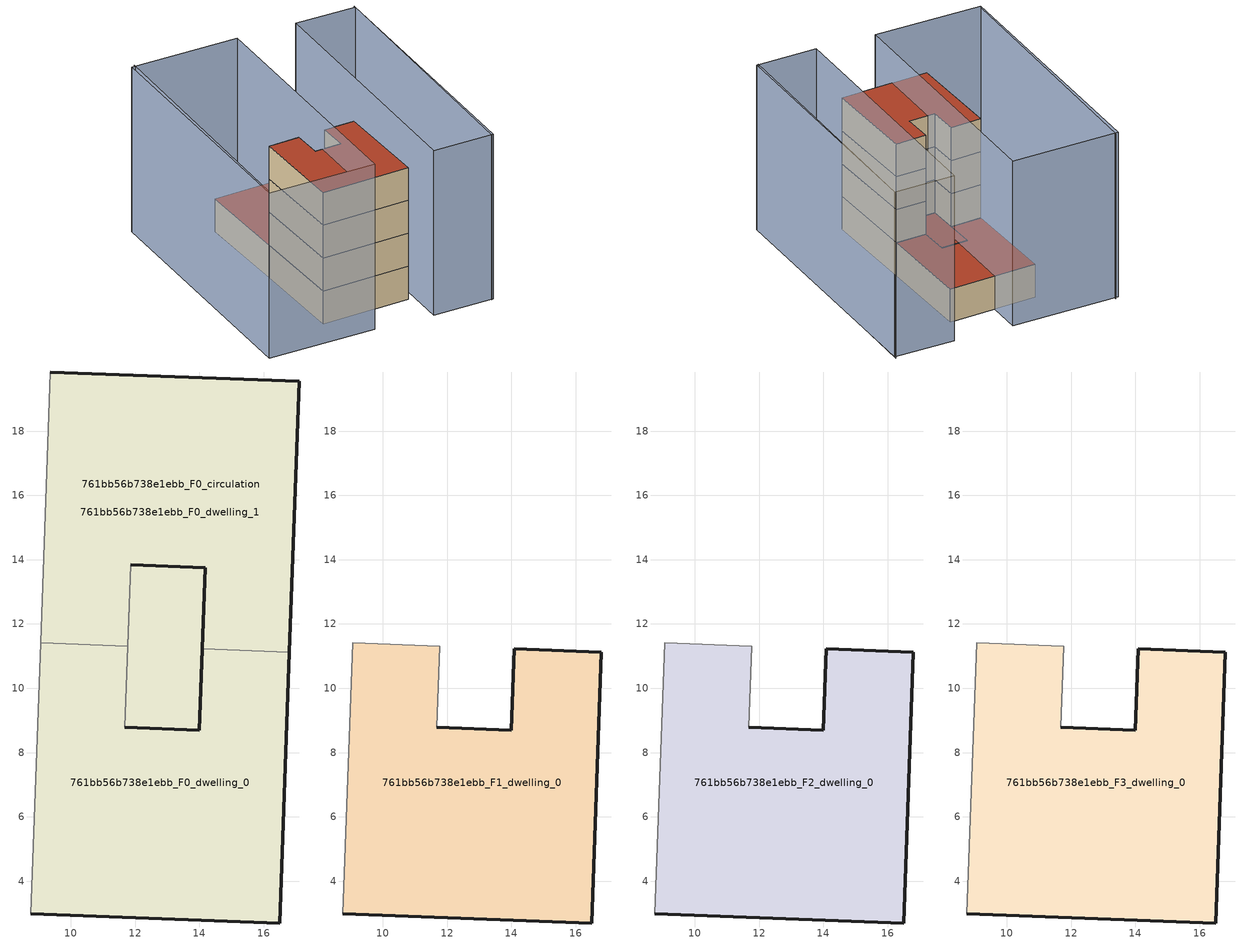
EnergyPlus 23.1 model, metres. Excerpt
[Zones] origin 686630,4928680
761bb56b738e1ebb_F0_dwelling_0
 floor ground (EU_floor_Construction): 16.8,11.13 16.49,2.7 8.75,2.98 9.06,11.41 11.77,11.31 11.68,8.78 14,8.7 14.09,11.23 z0; 14.19,13.75 14.09,11.23 14,8.7 11.68,8.78 11.86,13.84 z0
 wall outside (EU_wall_Construction): 14.09,11.23 14,8.7 11.68,8.78 / 8.75,2.98 16.49,2.7 16.8,11.13 z0:3
 wall adiabatic (EU_wall_Construction): 11.68,8.78 11.77,11.31 / 9.06,11.41 8.75,2.98 z0:3
 wall to 761bb56b738e1ebb_F0_dwelling_1 (EU_wall_Construction): 16.8,11.13 14.09,11.23 / 11.77,11.31 9.06,11.41 z0:3
 roof outside (EU_floor_Construction): 14,8.7 14.09,11.23 14.19,13.75 11.86,13.84 11.68,8.78 z3
761bb56b738e1ebb_F0_dwelling_1
 floor ground (EU_floor_Construction): 14.19,13.75 14.09,11.23 14,8.7 11.68,8.78 11.77,11.31 11.86,13.84 z0; 17.11,19.56 16.8,11.13 14.09,11.23 14.19,13.75 11.86,13.84 11.77,11.31 9.06,11.41 9.37,19.84 z0
 wall outside (EU_wall_Construction): 11.86,13.84 14.19,13.75 14.09,11.23 / 16.8,11.13 17.11,19.56 9.37,19.84 z0:3
 wall adiabatic (EU_wall_Construction): 9.37,19.84 9.06,11.41 / 11.77,11.31 11.86,13.84 z0:3
 roof outside (EU_roof_Construction): 16.8,11.13 17.11,19.56 9.37,19.84 9.06,11.41 11.77,11.31 11.86,13.84 14.19,13.75 14.09,11.23 z3; 14,8.7 14.09,11.23 14.19,13.75 11.86,13.84 11.77,11.31 11.68,8.78 z3
761bb56b738e1ebb_F0_circulation
 floor ground (EU_floor_Construction): 16.8,11.13 16.49,2.7 8.75,2.98 9.06,11.41 11.77,11.31 11.68,8.78 14,8.7 14.09,11.23 z0; 14.19,13.75 14.09,11.23 14,8.7 11.68,8.78 11.86,13.84 z0; 17.11,19.56 16.8,11.13 14.09,11.23 14.19,13.75 11.86,13.84 11.77,11.31 9.06,11.41 9.37,19.84 z0
 wall outside (EU_wall_Construction): 11.68,8.78 14,8.7 14.19,13.75 11.86,13.84 z0:3
 wall adiabatic (EU_wall_Construction): 11.86,13.84 11.68,8.78 z0:3
 roof outside (EU_roof_Construction): 14,8.7 14.09,11.23 14.19,13.75 11.86,13.84 11.68,8.78 z3; 16.49,2.7 16.8,11.13 14.09,11.23 14,8.7 11.68,8.78 11.77,11.31 9.06,11.41 8.75,2.98 z3; 16.8,11.13 17.11,19.56 9.37,19.84 9.06,11.41 11.77,11.31 11.86,13.84 14.19,13.75 14.09,11.23 z3
761bb56b738e1ebb_F1_dwelling_0
 floor to 761bb56b738e1ebb_F0_dwelling_0 (EU_floor_Construction): 16.8,11.13 16.49,2.7 8.75,2.98 9.06,11.41 11.77,11.31 11.68,8.78 14,8.7 14.09,11.23 z3
 wall outside (EU_wall_Construction): 8.75,2.98 16.49,2.7 16.8,11.13 14.09,11.23 14,8.7 11.68,8.78 z3:6
 wall adiabatic (EU_wall_Construction): 11.68,8.78 11.77,11.31 9.06,11.41 8.75,2.98 z3:6
761bb56b738e1ebb_F2_dwelling_0
 floor to 761bb56b738e1ebb_F1_dwelling_0 (EU_floor_Construction): 16.8,11.13 16.49,2.7 8.75,2.98 9.06,11.41 11.77,11.31 11.68,8.78 14,8.7 14.09,11.23 z6
 wall outside (EU_wall_Construction): 8.75,2.98 16.49,2.7 16.8,11.13 14.09,11.23 14,8.7 11.68,8.78 z6:9
 wall adiabatic (EU_wall_Construction): 11.68,8.78 11.77,11.31 9.06,11.41 8.75,2.98 z6:9
761bb56b738e1ebb_F3_dwelling_0
 floor to 761bb56b738e1ebb_F2_dwelling_0 (EU_floor_Construction): 16.8,11.13 16.49,2.7 8.75,2.98 9.06,11.41 11.77,11.31 11.68,8.78 14,8.7 14.09,11.23 z9
 wall outside (EU_wall_Construction): 8.75,2.98 16.49,2.7 16.8,11.13 14.09,11.23 14,8.7 11.68,8.78 z9:12
 wall adiabatic (EU_wall_Construction): 11.68,8.78 11.77,11.31 9.06,11.41 8.75,2.98 z9:12
 roof outside (EU_roof_Construction): 16.49,2.7 16.8,11.13 14.09,11.23 14,8.7 11.68,8.78 11.77,11.31 9.06,11.41 8.75,2.98 z12
shading: 21.98,-0.93 23.76,22.01 / 4.13,23.47 2.46,1.14 / 23.74,21.79 22.15,-0.87 / 22.15,-0.87 16.82,-0.49 / 16.82,-0.49 18.41,22.17 / 18.41,22.17 23.74,21.79 / 2.29,0.82 3.84,23.33 / 3.84,23.33 13.28,22.69 / 13.28,22.69 11.74,0.17 / 11.74,0.17 2.29,0.82 z0:15
[Building]
EU S2 Campaign: North Axis=0; Terrain=City; Solar Distribution=FullExterior
[Site:Location]
Bologna: Latitude=44.5; Longitude=11.25; Time Zone=1; Elevation=37
[SizingPeriod:WeatherFileDays]
AnnualSizingPeriod: Begin Month=1; Begin Day of Month=1; End Month=12; End Day of Month=31; Day of Week for Start Day=Monday; Use Weather File Daylight Saving Period=No; Use Weather File Rain and Snow Indicators=No
[MATERIAL]
EU_InternalMass_Material: Roughness=MediumRough; Thickness=0.1; Conductivity=1; Density=1800; Specific Heat=900; Thermal Absorptance=0.9; Solar Absorptance=0.7; Visible Absorptance=0.7
[MATERIAL:NOMASS] Roughness=MediumRough; Thermal Absorptance=0.9; Solar Absorptance=0.7; Visible Absorptance=0.7
Name | Thermal Resistance
EU_wall_NoMass | 0.937881
EU_roof_NoMass | 0.548572
EU_floor_NoMass | 0.71348
[CONSTRUCTION]
EU_wall_Construction: EU_wall_NoMass
EU_roof_Construction: EU_roof_NoMass
EU_floor_Construction: EU_floor_NoMass
EU_InternalMass_Construction: EU_InternalMass_Material
[ZONE] Type=1; Multiplier=1; Ceiling Height=autocalculate; Floor Area=autocalculate; Part of Total Floor Area=Yes
Name | Volume
761bb56b738e1ebb_F0_dwelling_0 | 213.809
761bb56b738e1ebb_F1_dwelling_0; 761bb56b738e1ebb_F2_dwelling_0; 761bb56b738e1ebb_F3_dwelling_0 | 178.501
761bb56b738e1ebb_F0_dwelling_1 | 213.811
761bb56b738e1ebb_F0_circulation | 392.312
[INTERNALMASS] Construction=EU_InternalMass_Construction
Name | Zone or ZoneList | Surface Area
761bb56b738e1ebb_F0_dwelling_0_EU_InternalMass | 761bb56b738e1ebb_F0_dwelling_0 | 59.5008
761bb56b738e1ebb_F0_dwelling_1_EU_InternalMass | 761bb56b738e1ebb_F0_dwelling_1 | 59.5008
761bb56b738e1ebb_F1_dwelling_0_EU_InternalMass | 761bb56b738e1ebb_F1_dwelling_0 | 130.527
761bb56b738e1ebb_F2_dwelling_0_EU_InternalMass | 761bb56b738e1ebb_F2_dwelling_0 | 130.527
761bb56b738e1ebb_F3_dwelling_0_EU_InternalMass | 761bb56b738e1ebb_F3_dwelling_0 | 130.527
[OTHEREQUIPMENT] Fuel Type=Electricity; Design Level Calculation Method=Watts/Area; Power per Zone Floor Area=1; Fraction Latent=0; Fraction Radiant=0; Fraction Lost=0; Carbon Dioxide Generation Rate=0; EndUse Subcategory=EU_Step8_InternalGains
Name | Zone or ZoneList or Space or SpaceList | Schedule
EU_Step8_InternalGain_761bb56b738e1ebb_F0_dwelling_0_f000 | 761bb56b738e1ebb_F0_dwelling_0 | EU_Step8_GainSchedule_761bb56b738e1ebb_F0_dwelling_0_f000
EU_Step8_InternalGain_761bb56b738e1ebb_F0_dwelling_1_f000 | 761bb56b738e1ebb_F0_dwelling_1 | EU_Step8_GainSchedule_761bb56b738e1ebb_F0_dwelling_1_f000
EU_Step8_InternalGain_761bb56b738e1ebb_F1_dwelling_0_f000 | 761bb56b738e1ebb_F1_dwelling_0 | EU_Step8_GainSchedule_761bb56b738e1ebb_F1_dwelling_0_f000
EU_Step8_InternalGain_761bb56b738e1ebb_F2_dwelling_0_f000 | 761bb56b738e1ebb_F2_dwelling_0 | EU_Step8_GainSchedule_761bb56b738e1ebb_F2_dwelling_0_f000
EU_Step8_InternalGain_761bb56b738e1ebb_F3_dwelling_0_f000 | 761bb56b738e1ebb_F3_dwelling_0 | EU_Step8_GainSchedule_761bb56b738e1ebb_F3_dwelling_0_f000
[ZONEINFILTRATION:DESIGNFLOWRATE]
EU_Circulation_Infiltration_761bb56b738e1ebb_F0_circulation: Zone or ZoneList or Space or SpaceList=761bb56b738e1ebb_F0_circulation; Schedule=EU_AlwaysOn; Design Flow Rate Calculation Method=Flow/Area; Flow Rate per Floor Area=0.0005; Constant Term Coefficient=1; Temperature Term Coefficient=0; Velocity Term Coefficient=0; Velocity Squared Term Coefficient=0
[ZONEVENTILATION:DESIGNFLOWRATE] Schedule=EU_AlwaysOn; Design Flow Rate Calculation Method=AirChanges/Hour; Air Changes per Hour=0.687892; Ventilation Type=Natural; Fan Pressure Rise=0; Fan Total Efficiency=1; Constant Term Coefficient=1; Temperature Term Coefficient=0; Velocity Term Coefficient=0; Velocity Squared Term Coefficient=0; Minimum Indoor Temperature=-100; Maximum Indoor Temperature=100; Delta Temperature=-100; Minimum Outdoor Temperature=-100; Maximum Outdoor Temperature=100; Maximum Wind Speed=40
Name | Zone or ZoneList or Space or SpaceList
EU_ConstantAir_761bb56b738e1ebb_F0_dwelling_0 | 761bb56b738e1ebb_F0_dwelling_0
EU_ConstantAir_761bb56b738e1ebb_F0_dwelling_1 | 761bb56b738e1ebb_F0_dwelling_1
EU_ConstantAir_761bb56b738e1ebb_F1_dwelling_0 | 761bb56b738e1ebb_F1_dwelling_0
EU_ConstantAir_761bb56b738e1ebb_F2_dwelling_0 | 761bb56b738e1ebb_F2_dwelling_0
EU_ConstantAir_761bb56b738e1ebb_F3_dwelling_0 | 761bb56b738e1ebb_F3_dwelling_0
[HVACTEMPLATE:THERMOSTAT] Constant Heating Setpoint=20; Constant Cooling Setpoint=50
EU_HeatOnly_761bb56b738e1ebb_F0_dwelling_0; EU_HeatOnly_761bb56b738e1ebb_F0_dwelling_1; EU_HeatOnly_761bb56b738e1ebb_F1_dwelling_0; EU_HeatOnly_761bb56b738e1ebb_F2_dwelling_0; EU_HeatOnly_761bb56b738e1ebb_F3_dwelling_0
[HVACTEMPLATE:ZONE:IDEALLOADSAIRSYSTEM] System Availability Schedule=EU_AlwaysOn; Maximum Heating Supply Air Temperature=50; Minimum Cooling Supply Air Temperature=13; Maximum Heating Supply Air Humidity Ratio=0.0156; Minimum Cooling Supply Air Humidity Ratio=0.0077; Heating Limit=NoLimit; Cooling Limit=NoLimit; Heating Availability Schedule=EU_AlwaysOn; Cooling Availability Schedule=EU_CoolingOff; Dehumidification Control Type=ConstantSensibleHeatRatio; Cooling Sensible Heat Ratio=0.7; Dehumidification Setpoint=60; Humidification Control Type=None; Humidification Setpoint=30; Outdoor Air Method=None; Outdoor Air Flow Rate per Person=0.00944; Outdoor Air Flow Rate per Zone Floor Area=0; Outdoor Air Flow Rate per Zone=0; Demand Controlled Ventilation Type=None; Outdoor Air Economizer Type=NoEconomizer; Heat Recovery Type=None; Sensible Heat Recovery Effectiveness=0.7; Latent Heat Recovery Effectiveness=0.65
Name | Template Thermostat
761bb56b738e1ebb_F0_dwelling_0 | EU_HeatOnly_761bb56b738e1ebb_F0_dwelling_0
761bb56b738e1ebb_F0_dwelling_1 | EU_HeatOnly_761bb56b738e1ebb_F0_dwelling_1
761bb56b738e1ebb_F1_dwelling_0 | EU_HeatOnly_761bb56b738e1ebb_F1_dwelling_0
761bb56b738e1ebb_F2_dwelling_0 | EU_HeatOnly_761bb56b738e1ebb_F2_dwelling_0
761bb56b738e1ebb_F3_dwelling_0 | EU_HeatOnly_761bb56b738e1ebb_F3_dwelling_0
[SIZING:ZONE] Zone Cooling Design Supply Air Temperature Input Method=SupplyAirTemperature; Zone Cooling Design Supply Air Temperature=13; Zone Heating Design Supply Air Temperature Input Method=SupplyAirTemperature; Zone Heating Design Supply Air Temperature=50; Zone Cooling Design Supply Air Humidity Ratio=0.008; Zone Heating Design Supply Air Humidity Ratio=0.008; Cooling Design Air Flow Method=DesignDay; Cooling Design Air Flow Rate=0; Cooling Minimum Air Flow per Zone Floor Area=0.000762; Cooling Minimum Air Flow=0; Cooling Minimum Air Flow Fraction=0.2; Heating Design Air Flow Method=DesignDay; Heating Design Air Flow Rate=0; Heating Maximum Air Flow per Zone Floor Area=0.002032; Heating Maximum Air Flow=0.141576; Heating Maximum Air Flow Fraction=0.3; Account for Dedicated Outdoor Air System=No; Dedicated Outdoor Air System Control Strategy=NeutralSupplyAir; Dedicated Outdoor Air Low Setpoint Temperature for Design=autosize; Dedicated Outdoor Air High Setpoint Temperature for Design=autosize; Zone Load Sizing Method=Sensible Load Only No Latent Load; Zone Latent Cooling Design Supply Air Humidity Ratio Input Method=HumidityRatioDifference; Zone Cooling Design Supply Air Humidity Ratio Difference=0.005; Zone Latent Heating Design Supply Air Humidity Ratio Input Method=HumidityRatioDifference; Zone Humidification Design Supply Air Humidity Ratio Difference=0.005
761bb56b738e1ebb_F0_dwelling_0; 761bb56b738e1ebb_F0_dwelling_1; 761bb56b738e1ebb_F1_dwelling_0; 761bb56b738e1ebb_F2_dwelling_0; 761bb56b738e1ebb_F3_dwelling_0
[SCHEDULE:CONSTANT]
Name | Hourly Value
EU_AlwaysOn | 1
EU_CoolingOff | 0
[SCHEDULE:FILE] Column Number=1; Rows to Skip at Top=0; Number of Hours of Data=8760; Column Separator=Comma; Interpolate to Timestep=No; Minutes per Item=60; Adjust Schedule for Daylight Savings=Yes
Name | File
EU_Step8_GainSchedule_761bb56b738e1ebb_F0_dwelling_0_f000 | ../../schedules/761bb56b738e1ebb/761bb56b738e1ebb_F0_dwelling_0_f000_gain.csv
EU_Step8_GainSchedule_761bb56b738e1ebb_F0_dwelling_1_f000 | ../../schedules/761bb56b738e1ebb/761bb56b738e1ebb_F0_dwelling_1_f000_gain.csv
EU_Step8_GainSchedule_761bb56b738e1ebb_F1_dwelling_0_f000 | ../../schedules/761bb56b738e1ebb/761bb56b738e1ebb_F1_dwelling_0_f000_gain.csv
EU_Step8_GainSchedule_761bb56b738e1ebb_F2_dwelling_0_f000 | ../../schedules/761bb56b738e1ebb/761bb56b738e1ebb_F2_dwelling_0_f000_gain.csv
EU_Step8_GainSchedule_761bb56b738e1ebb_F3_dwelling_0_f000 | ../../schedules/761bb56b738e1ebb/761bb56b738e1ebb_F3_dwelling_0_f000_gain.csv
